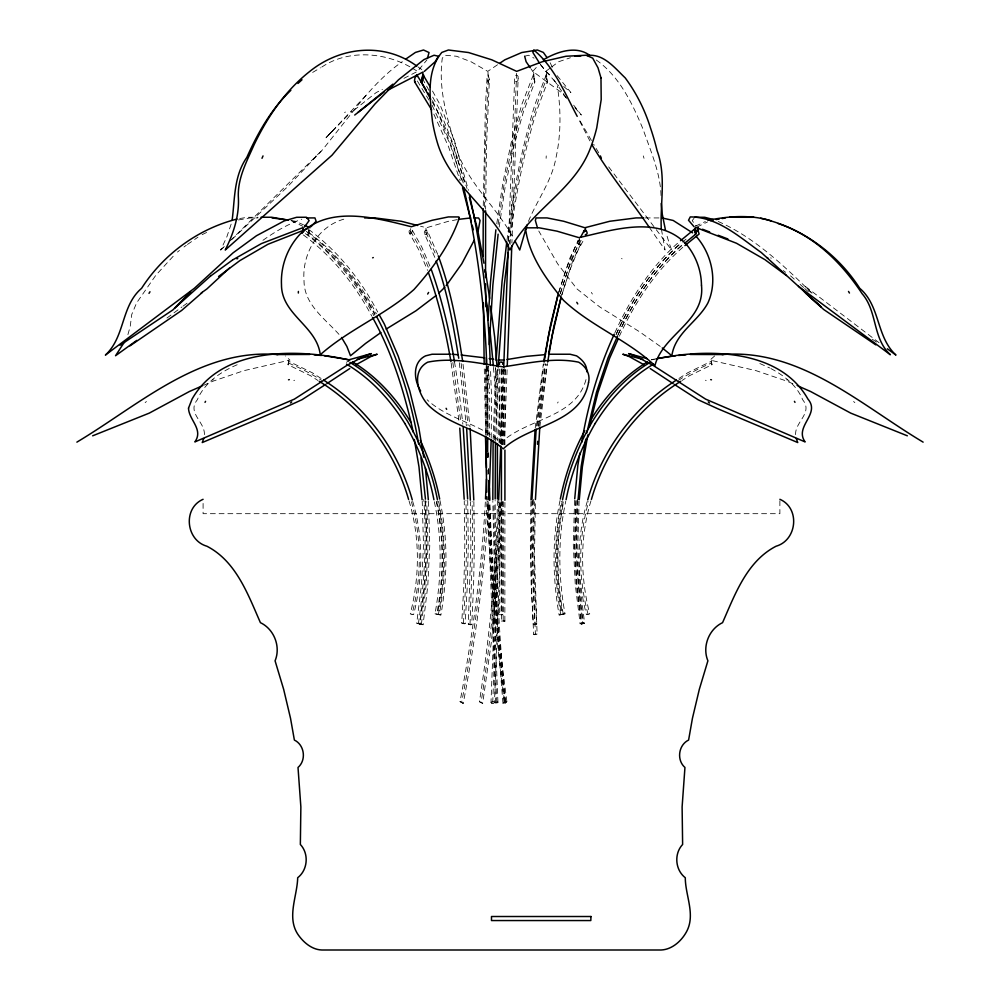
<?xml version="1.0" encoding="UTF-8"?>
<svg xmlns="http://www.w3.org/2000/svg" width="1000" height="1000" viewBox="0 0 1000 1000"><rect width="100%" height="100%" fill="white"/><g stroke="black" fill="none" stroke-linecap="round" stroke-linejoin="round"><path stroke-width="0.75" stroke-dasharray="5 3.75" d="M483.263 205.688L485.4 107L487.088 76.65L487.987 74.763L489.4 79.3L486.562 144.4L485.625 209.25M484.45 207.05L485.375 143.613L488.212 78.425M487.738 434.875L487.987 397.7M489.462 436.912L489.738 398.225M491.213 437.725L491.512 395.662L490.438 367.925M487.562 457.625L487.625 451.912M204.375 434.637C205.175 421.875 186.6 412.875 197.338 399.75C204.762 381.95 222.712 370.363 240.15 363.537M497.388 500.538C496.488 567.913 489.762 635.125 479.425 701.688L482.688 703.363L491.238 642.938L497.25 580.925L500.838 500.725M499.1 501.712C498.088 568.975 491.388 636.075 481.05 702.525M493.15 439.35L495.7 368.062M494.325 440L495.962 385.962M495.487 440.662L498.088 368.675M486.2 366.375L485.5 435.037M487.438 366.062L486.7 435.363M487.9 393.013L488.65 366.475M531.925 500.825L531.05 555.712L531.812 595.388L533.65 634.325L534.775 634.725L537.1 634.038L534.5 555.688L535.375 501.012M533.7 499.412L532.775 555.7L535.375 634.188M491.825 703.363L490.988 702.45L498.612 501.65M500.838 443.038L503.638 369.062M508.488 241.275L514.663 78.362C514.062 73.963 519.062 74.15 518.138 78.487L511.9 242.963M492.725 702.525L500.35 501.712M502.512 444.65L505.375 369.125M510.112 244.45L516.638 72.038M491.825 703.363A1.85 1.163 2.2 0 0 493.562 703.425L494.475 702.588L502.088 501.788M504.25 444.712L507.125 369.2M530.913 501.438L530.337 545.837L531.213 585.575L533.325 624.562L534.362 624.825L536.75 624.012L534.65 585.2L533.787 545.775L534.35 501.737M532.688 500.075C531.375 541.487 532.35 582.95 535.037 624.288M533.325 624.562L536.75 624.012M473.862 501.525L474.35 545.837L473.587 585.5L471.75 624.45L470.625 624.85L468.3 624.163L470.9 545.812L470.4 501.675M470.025 624.3L472.625 545.825L472.137 501.6M485.337 502C481.737 569.038 472.6 635.7 460.025 701.612L463.225 703.425C475.95 636.725 485.175 569.263 488.825 501.425M487.1 501.538C483.475 569.038 474.288 636.15 461.625 702.525M488.475 473.963L488.713 469.338M546.112 158.312L546.237 155.912M496.037 384.438L496.863 369.125M467.7 500.45L468.288 544.85L467.375 584.6L465.175 623.575L464.162 623.837L461.737 623.038L463.925 584.212L464.837 544.788L464.25 500.75M463.45 623.3L465.65 584.4L466.562 544.825L465.975 500.6M489.4 79.3L488.125 81.975L487.025 77.537M574.587 500.35L573.3 544.875L575.275 584.738L580.163 623.837L583.375 622.837L578.65 584.075L576.7 544.763L577.962 500.85M576.275 500.6L575 544.825L576.962 584.4L581.7 623.3M575.737 500.637L574.425 545.212L576.438 585.1L581.375 624.163L584.6 623.112L579.8 584.362L577.837 545.087L579.113 501.213M577.562 499.412C574.538 540.862 576.812 582.562 582.938 623.625M536.462 426.1L543.862 363.612M538.175 426.35L545.513 364.35M539.888 426.6L547.438 363.575M518.138 78.487C518.725 82.875 513.737 82.688 514.663 78.362M535.2 428.225L543.275 364.312M537.238 425.613L545.163 363.5M538.938 426.062L546.838 364.212M581.263 624.15L584.6 623.112M506.975 240.425C512.85 194.587 521.337 148.988 534.875 104.75L546.263 74.763L547.625 81.625L536.613 110.95C523.375 154.175 515.062 198.738 509.237 243.512M508.212 241.062C515.788 185.85 525.525 130.238 546.8 78.425M428.475 501.337L429.75 545.862L427.788 585.725L423.062 624.75L419.712 623.825C425.662 582.975 427.887 541.538 424.938 500.337M421.388 624.288L426.1 585.388L428.038 545.812L426.775 501.587M425.613 500.637L426.912 545.212L424.9 585.1L419.963 624.163L416.737 623.112L421.538 584.362L423.512 545.087L422.225 501.213M418.4 623.625C424.525 582.562 426.812 540.862 423.775 499.412M468.3 624.163L471.75 624.45M439.95 500.5C448 538.075 447.6 577.2 440.875 614.95L437.475 614.462C444.075 577.325 444.55 538.862 436.712 501.887M440.875 614.95L435 613.825C441.75 576.712 442.238 538.212 434.237 501.25M437.475 614.462L438.413 614.312C445.175 577.062 445.688 538.425 437.762 501.312M496.775 223.762L502.962 182.4L511.625 140.5L521.8 104.45L533.413 74.763L534.95 81.938L523.562 111.25L513.538 146.738L505.05 187.7L499.012 228.175M498.113 224.462L503.975 185.2L512.587 143.613L521 113.812M504.762 703.512L506.838 701.538L504.762 703.512C495.85 636.462 489.55 569.038 487.1 501.425M533.288 74.912L534.95 81.938M560.05 500.5C552 538.075 552.4 577.2 559.125 614.95L562.525 614.462C555.925 577.325 555.45 538.862 563.288 501.887M562.238 501.312C554.312 538.425 554.825 577.062 561.587 614.312L565 613.825C558.25 576.712 557.762 538.212 565.763 501.25M490.988 702.45L492.312 701.538A1.863 1.163 2.2 0 1 493.638 701.688L494.475 702.588M558.737 292.125L569.7 258.488L578.088 240.562C579.85 238.4 581.987 242.338 580.763 243.95L572.625 261.288L561.538 295.663M560.337 293.15L571.263 259.65L579.425 242.25M586.013 379.6C575.388 418.35 526.862 418.275 501.075 442.562C479.375 423.263 448.387 419.588 427.125 399.762M521.413 112.325L534.113 78.425M587.3 501.388C576.337 538.075 576.987 577.663 586.388 614.625L589.725 613.938C580.163 576.538 579.825 536.438 591.4 499.45M231.15 224.137L226.85 236.812L220.712 250.012L224.088 246.825M558.663 292.9L565.962 269.788L574.75 248.113L579.8 238.725M560.275 293.875L567.375 271.312L576.112 249.762L581.862 239.05M561.938 294.7L568.962 272.375L577.475 251.4L583.925 239.387M127.912 334.6L130.225 326.425L131.75 314.475L136.575 302.95L155.825 275.275L175.7 253.512M419.712 623.825L423.062 624.75M546.087 74.875L546.213 79.3L547.5 81.975M528.45 221.388C537.125 200.05 551.725 181.213 555.9 158.088C561.15 134.438 560.988 109.725 557.325 85.85M308.4 231.163L307.838 234.675C336.037 255.75 358.6 283.788 374.8 314.95M578.088 240.562C576.862 242.175 579 246.112 580.763 243.95M614.9 332.725C630.25 298.75 651.1 266.35 679.325 241.675M616.275 334.3C631.75 300.163 652.712 267.475 681.4 242.975M618.25 334.5C633.612 301.163 654.163 269.2 682.288 245.238M616 334.45C631.362 300.25 652.537 267.913 680.763 242.975M617.987 334.625C633.475 300.825 654.513 268.663 682.85 244.262M619.362 336.2C634.738 302.65 655.612 270.725 683.737 246.525M557.6 403.013L558.138 401.975M314.462 158.312L315.988 155.912M231.962 239.375L287.787 186.55L322.688 149.613L351.337 113.562M479.425 701.688L482.688 703.363M499.338 614.712L502.812 614.712L499.338 614.712L499.338 501.562M501.438 621.05L504.913 621.05L501.438 621.05L501.438 501.775M504.862 621.138L504.913 501.775M308.65 230.675L309.513 230.05C338.288 251.55 361.188 280.225 377.688 312.013M559.125 614.95L562.525 614.462M533.65 634.325L537.1 634.038M693.988 218.375L692.212 220.6L696.125 226M352.25 112.413C366.838 93.637 382.7 75.312 402.325 61.638M561.587 614.312L565 613.825M403.938 78.338L417.562 71.363L427 59.825M566.65 98.387L561.512 92.575L532.737 71.363L538.488 65.062M365.9 95.475L326.188 137.537L332.425 130.938M461.737 623.038L465.175 623.575M331.912 131.488L325.913 137.812L348.512 114.6M230.2 240.775L322.688 149.613M220.712 250.012L225.475 245.375M435 613.825L438.413 614.312M714.675 355.925L710.062 360.087L756.125 370.675L786.9 381.15L796.525 385.35M460.025 701.612L463.225 703.425M682.575 242.013L686.087 239.112M580.037 623.763L583.375 622.837M145.15 402.575L146.412 401.55M177.45 252.062L179.488 250.425M353.938 110.288L376.175 92.575L382.438 89.362M184 247L186.262 245.287M166.962 318.012L181.975 306.925M540.487 64.438L545.75 71.363L550.45 67.862M551.625 66.988L558.663 61.737L570.4 57.737M262.938 240.312C274.913 231.8 287.95 224.062 301.812 219.2M183.062 306.125L187.425 302.95M187.425 244.462L197.963 237.175M497.512 64.763L487.775 71.363L471.025 61.737L456.45 56.238L445.025 55.237L442.3 58.15C437.775 91 448.638 124.25 458.65 155.225C471.538 186.688 498.162 209.225 513.862 238.988M678.938 378.45L687.812 372.713L710.8 361.512L712.288 364.575L689.488 375.688L682 380.525M312.663 72.412L320.462 67.787M321.788 67.075C347.938 49.312 384.487 52.175 410.875 67.35M696.912 227.087L707.575 221.9M202.113 234.638L209.662 231.025M695.5 226.112L705.362 221.562M344.575 112.438L345.45 112.062M203.475 385.35L213.1 381.15L243.875 370.675L289.938 360.087L285.325 355.925M343.762 219.213C317.675 226.475 301.913 254.288 304.012 280.538C303.975 305.5 326.45 319.525 340.85 336.525M524.675 56.238L528.475 55.237L534.087 58.15M212.6 380.012L213.35 379.825M293.812 380.438L294.613 380.25M651.35 359.875L654.325 359.288M651.625 359.613L654.638 359.025M238.438 219.963L250.188 217.938L257.975 217.938M457.337 219.6L448.45 221.275L426.5 227.763L420.562 226.238M416.737 623.112L420.075 624.15M239.7 218.538L247.413 217.288L258.025 217.275M645.25 217.925L658.962 217.938M291.125 220.538L295.5 221.262L303.425 224.8M705.387 380.25L706.188 380.438M786.65 379.825L787.4 380.012M770.55 257.887L771.388 258.163M759.85 363.537L769.663 367.938M621.475 258.538L622.112 258.825M291.112 220.6L303.1 226.438M718.213 221.488C755.562 237.963 785.125 266.962 813.888 295.075M307.838 234.675L309.188 232.975L309.513 230.05M770.875 368.562C784 375.487 797.125 385.662 802.663 399.75C813.4 412.875 794.825 421.875 795.625 434.637M412.212 68.15L417.562 71.363M321.062 378.45L312.188 372.713L289.2 361.512L287.712 364.575L310.512 375.688L318 380.525M872.325 339.263L878.675 343.512M418.038 66.925L421.825 69.588M805.6 286.613L879.075 342.713M783.238 270.55L785.662 272.312M790.512 275.85L794.262 279.15M596.25 59.988C619.65 76.525 632.438 103.637 643.112 129.325C650.7 151.337 660.7 173.263 661.075 196.975M660.25 346.4L639.6 331.8L599.725 306.925L576.987 288.95L557.587 263.738L538.787 231.025M306.262 231.337C335.5 252.812 358.275 282.075 375.15 314M305.425 233.637C334.462 254.963 357.1 284.012 373.85 315.725M303.4 234.975C332.275 256.1 355.138 284.637 371.812 316.15M853.587 401.55L854.85 402.575M308.675 232.362C337.262 253.713 360.012 282.175 376.4 313.762M545.75 71.363L552.375 76.938M563.713 86.5L570.913 92.575L557.137 75.638M800.062 284.35L803.55 287.462M804.7 288.5L809.35 292.65M806.975 288.3L812.013 293.363L810.638 291.762M540.388 64.575L558.55 85.763M574.862 107.7L581.35 115.037L573.663 105.162M502.975 703.363L505.025 702.325A2.413 0.812 -34.7 0 0 505.188 701.688L503.137 702.712A2.413 0.812 -34.7 0 0 502.975 703.363M437.738 254.387L427.312 230.688C425.55 228.525 423.425 232.463 424.637 234.075L435.112 258.087M424.637 234.075C426.4 236.238 428.537 232.3 427.312 230.688M608.688 166.9L671.65 250.012A269.312 158.55 33.1 0 1 667.087 236.2L666.462 233.95M429.875 266.1L421.825 247.125L412.013 229.688C410.312 227.525 408.225 231.475 409.338 233.062L419.1 250.413L427.575 270.413M409.338 233.062C411.05 235.225 413.137 231.275 412.013 229.688M649.237 227.225L665.062 250.012L661.25 228.287M563.3 93.562L567.45 99.612M531.087 68.95L532.737 71.363M561.663 91.175L553.875 79.775M591.375 292.425L592.375 294.025M432.5 100.562L451.125 140.463L456.062 154.913M417.362 80.988L429.025 100.175M432.137 105.288L449.85 143.613L464.038 185.2M598.713 152.75L593.663 144.238M591.438 140.463L578.8 118.763M410.675 231.375L420.462 248.775L429 268.888M432.5 91.025L439.938 104.45L454.425 140.5L468.45 190.312M422.35 78.425L429.025 90.463M432.725 97.15L438.663 107.85L453.025 143.613L457.388 158.463M432.2 101.925L437.375 111.25L451.525 146.4L461.925 181.8M589.888 140.9L577.863 117.662M550.163 62.75L552.913 68.525M425.975 232.375L436.175 255.525M433.812 114.125L448.562 146.775L460.138 180.662M458.038 160.688L467.038 188.538M643.288 155.912L644.025 158.312M457.825 159.95L465.25 185.2M412.7 501.388C423.663 538.075 423.013 577.663 413.612 614.625L410.275 613.938C419.837 576.538 420.175 536.438 408.6 499.45M454.525 361.812L458.988 390.462L462.85 424.175M452.85 362.525L460.975 423.1M451.175 363.225L459.1 422.038M463.038 364.325L469.975 426.925M461.175 363.525L468.1 425.637M459.325 362.725L466.388 425.863M505.8 702.525L498.5 643.025L492.75 580.725L488.275 501.712M506.887 701.612C498.15 635.375 491.875 568.787 489.462 502M498.713 387.887L500.925 443.9M505.213 701.862C499.175 634.913 495.412 567.725 495.163 500.487M504.087 702.525C498.062 635.763 494.3 568.763 494 501.712M502.962 703.188L498.025 642.8L494.637 580.875L492.825 501.413M497.25 369.4L498.475 384.812M495.3 367.6L496.637 384.438M496.763 385.962L499.137 443.1M493.475 367.362L495.9 397.762L497.312 440.788M533.663 72.038L534.45 83.038M497.938 702.2L489.85 501.75M496.775 702.525L488.675 501.725M495.6 702.85L487.488 501.688M488.562 366.062L489.625 393.625M486.788 366.475L487.8 393.013M487.975 72.038L488.387 83.038M546.562 72.038L546.962 83.038M488.338 468.338L488.537 474.45M487.738 470.012L487.863 474.462M488.025 435.538L486.6 366.388M488.425 452.512L488.537 457.15M486.838 435.363L485.412 366.062M485.662 435.188L484.225 365.75M487.95 453.162L487.975 457.625M487.762 397.7L487.887 433.862M779.887 500.737L779.887 513.688L203.088 513.688L203.088 500.737M711.538 360.425L711.538 364.938M579.425 238.162L579.425 245.212M504.913 369.812L504.913 445.65M503.175 369.812L503.175 448.562M503.175 501.775L503.175 621.05M502.812 369.062L502.812 446.65M502.812 501.562L502.812 614.712M501.438 369.812L501.438 445.65M501.075 369.062L501.075 443.7M501.075 501.562L501.075 614.712M499.338 369.062L499.338 442.238M425.975 228.287L425.975 235.338M410.675 228.65L410.675 234.338M308.675 228.275L308.675 235.325M288.463 360.425L288.463 364.938M411.425 501.75A212.1 212.1 0 0 1 411.938 614.288M288.463 363.05A212.1 212.1 0 0 1 321.625 380.375M438.663 501.45A212.1 149.975 -90 0 1 439.175 614.7M504.412 368.725A1.688 1.512 0 0 1 504.438 370.863A1.688 1.512 0 0 1 502.062 370.9M501.95 370.9A1.688 1.512 0 0 1 501.95 368.725M436.337 501.538A212.1 153.088 90 0 1 436.712 614.075M346.562 362.438A1.688 1.05 -56 0 1 347.113 361.75A1.762 1.1 -56 0 1 348.812 361.75M588.062 614.288A212.1 212.1 0 0 1 588.575 501.75M678.375 380.375A212.1 212.1 0 0 1 711.538 363.05M560.825 614.7A212.1 149.975 90 0 1 561.337 501.45M563.288 614.075A212.1 153.088 -90 0 1 563.663 501.538M495.838 702.075L495.688 702.325A2.85 1.475 -12.3 0 0 495.675 703.088L497.85 702.712A2.85 1.475 -12.3 0 0 497.863 701.963L495.838 702.075"/><path stroke-width="1.5" d="M484.712 271.925L484.712 269.875M483.237 208.713L483.125 256.363M485.613 210.8L485.55 277.638M487.625 451.912L487.713 437.962M491.2 439.288L488.9 499.875M497.4 499.012L497.413 443.862M493.113 440.9L492.825 499.862M495.45 442.2L495.163 498.963M486.238 364.837L486.413 358.675M489.263 344.625L492.863 285.163L498.113 234.175M298.337 293.038L298.387 291.438M531.975 499.312L536.163 429.15M535.438 499.513L539.75 428.125M498.675 500.112L500.725 446.125M503.7 367.537L508.375 244.387M507.238 366.138L511.788 246.075M530.975 499.925L535.087 429.762M485.5 498.938L486.488 479.05M496.112 360.375L502.05 281.488L506.788 241.938M498.175 367.15L504.237 285.238L508.137 252.787M417.013 76.537C416.775 71.888 413.65 80.337 414.712 81.975L431.725 109.95M488.1 320.125L490.55 281.55L495.863 229.838M537.475 444.325L537.7 441.287M302.113 233.388L303.75 229.312L303.675 231.7M574.725 498.825L577.837 465.4L579.9 453.088M578.1 499.35L581.163 466.45L585.763 439.062M579.263 499.712L582.375 466.775L587.788 434.925M421.875 83.038L423.025 72.038L388.038 90.05M543.725 361.3L550.6 324.712L557.775 295.725M581.712 442.312C587.875 405.087 598.513 368.438 614.288 334.125M586.763 433.075L596.512 392.175L608.013 357.912L617.65 335.875M544.113 362.088L548.763 334.613L558.325 293.625M547.688 362.062L552.05 336.325L561.125 297.15M548.612 353.688L553.888 326.425L561 297.675M232.162 220.062C234.925 198.7 233.775 176.088 246.838 157.387C257.688 133.062 271.35 108.95 290.837 90.337M560.337 499.05C565.05 475.25 573.125 451.975 584.788 430.675M562.537 499.862C567.762 472.375 578.188 446 592.188 421.812L592.288 421.637C606.95 398 626.025 376.712 650.075 362.375M566.075 499.725C571.263 472.825 581.525 447.038 595.225 423.363L595.125 423.537C609.825 399.7 629.237 378.512 653.487 364.162M589.2 427.337L597.938 392.512L609.6 358.25L618.15 338.963M427.413 58.362L429.038 52.538L423.525 50L415.438 52.425L405.65 59.175M478.113 231.05L480.075 220.487L478.587 217.963L473.95 217.95M587.712 499.938C601.25 451.012 633.562 407.337 676.4 380.087M591.4 499.45C605.212 450.913 637.812 407.85 680.75 381.325M203.725 438.55L202.25 442.55L282.262 408.725L301.913 399.75L325.725 384.387M684.925 245.562L699.125 234.013L697.6 229.312L697.412 230.512M527.05 225.025L519.725 250.012L515.075 241.163M585.337 234.675C590.087 234.363 583.875 226.312 583.875 232.362M694.613 229.062C694.275 235.55 698.625 232.875 694.613 229.062L680.5 240.712M262 158.312L263.025 155.912M474.175 240.325L461.788 263.762L446.138 285.738M205.025 402.362L205.562 401.337M124.825 341.388L115.538 355.737L136.775 340.387M580.513 237.375L584.125 230.675M427.663 294.05L428.612 292.438M149 293.363L149.987 291.762M590.862 419.787C604.95 396.637 623.837 376.287 647.062 362.137M304.425 227.087L309.125 220.6L306.475 217.25L296.65 217.288L284.275 220.9L256.475 235.738L233.062 252.85L194.363 288.3L105.388 355.075C125.337 336.7 120.825 306.012 141.6 288.3C163.287 254.462 197.963 228.912 237.037 219.05M444.787 287.288L438.963 293.038M415.462 81.562L414.712 81.975M202.312 292.425L181.612 310.475L129.938 345.875M311.038 226.663L316.125 221.262L314.938 217.913L306.537 217.938M190.7 291.762L174.6 308.212L210.55 276.038M189.338 293.363L173.012 309.825L120.125 345.213M297.975 83.462L302 79.775M229.587 267.938L206.887 288.95L201.2 293.025M424.35 71.363L435.138 61.737L438.462 56.238L434.075 55.237L423.95 59.575L398.512 79.775L374.938 104.012L332 155.225L225.25 250.012C233.225 234.013 239.213 216.363 238.412 198.275C237.113 179.013 246.637 161.7 254.1 144.75C267.462 116.9 285.188 90.712 309.688 71.487C340.325 46.625 383.825 41.962 416.775 66.037M436.037 295.562L415.962 310.788L386.163 329.087M684.625 243.312L696.3 233.688M354.712 115.037L384.05 92.1M357.938 112.438L392.925 84.15M290.487 403L291.762 401.962M218.562 276.5L239.875 260.613L267.975 244.262L307.288 228.812M210.825 275.85L232.638 259.95M326.912 383.587L349.762 368.562M499.95 63.113L504.825 59.825L521.737 52.538L537.362 50L543.35 52.425L546.975 57.525M380.925 332.512L365.637 343.387L350.5 355.75L346.863 346.425L341.55 337.488M203.088 499.3C182.613 508.162 185.812 540.212 206.875 546.213C236.163 561.263 247.987 594.525 260.425 622.675C274.188 629.175 280.95 646.775 275.075 660.812L283.65 689.325L290.525 718.3L294.375 740.062C304.538 744.925 306.562 760.113 298.012 767.463L300.863 806.912L300.35 844.475C309.113 853.737 307.8 869.975 297.688 877.725C297.25 896.712 286.038 918.213 298.725 935.55C304.125 942.962 312.362 949.725 321.875 950L661.1 950C671.963 949.525 681.237 941.237 686.338 932.075C695.925 914.963 685.3 895.7 685.288 877.725C675.163 869.975 673.863 853.737 682.625 844.475L682.113 806.912L684.95 767.463C676.413 760.113 678.438 744.925 688.6 740.062L692.438 718.3L699.325 689.325L707.9 660.812C702.025 646.775 708.787 629.175 722.55 622.675C734.987 594.525 746.812 561.263 776.087 546.213C797.15 540.212 800.35 508.162 779.887 499.3M233.2 259.625L261.4 243.6L303.05 227.613L303.05 231.7M76.875 442.137C139.388 404.875 199.913 348.1 277.925 354.588M355.712 364.925L370.863 356.55L377.175 354.225L357.287 359.263M543.288 59.825C556.562 51.962 575.875 45.075 589.65 55.3M202.1 385.95L189.45 391.475L149.262 413.125L92.65 435.812M372.638 257.838L373.288 257.55M351.238 111.975L352.113 111.613M236.887 258.825L237.725 258.538M288.525 379.8L289.325 379.625M655.812 358.988C705.225 348.475 779.188 347.912 807.95 399.113C820.825 414.05 793.9 426.425 805.125 441.925L705.588 399.113L653.162 365.425L635.275 355.913L628.625 353.6L647.1 358.625M657.65 358.425L675.575 355.725M458.812 219.325L470.863 217.938M722.075 354.588C800.088 348.1 860.612 404.875 923.125 442.137M710.238 220.6L713.225 220.087M716.213 219.575L719.212 219.05M722.2 218.538L725.188 218.025M708.175 220.275C728.838 216.088 750.925 214.45 771.287 220.9M504.05 360.037L498.1 360.037M507.013 359.538L526.337 356.362L545.45 354.625M276.613 354.55L309.725 354.462M678.512 355.475L685.863 354.837M690.275 354.462L723.388 354.55M574.8 56.238L580.9 55.9M586.987 55.562C603.387 53.125 614.612 67.85 625.212 77.888C636.388 93 644.862 109.9 650.462 127.837A298.637 186.25 38 0 1 657.05 150.488C666.4 175.875 660.138 202.237 661.25 228.287M261.05 217.262L271.663 217.25L288.113 220.087M271.975 217.913L288.212 220.062M364.6 217.938L375.062 217.938L401.262 221.275L417.6 225.475M450.725 354.225L432.075 354.237L425.575 355.863C412.05 362.388 413.875 380.175 420.637 390.988M729.675 217.25L753.925 217.288M643.725 217.925L636.112 217.913L609.8 221.262L584.862 227.738L563.688 221.262L547.038 217.913L536.038 217.938L535.363 220.475L537.413 227.638M549.862 354.225L570.075 354.237L576.575 355.863C581.975 359.487 587.163 364.663 586.763 371.775M694.875 217.25L704.7 217.288L713.25 219.488M314.137 354.837L321.488 355.475M324.425 355.725L349.888 359.913M452.287 354.225L458.162 354.762M461.112 355.025L484.738 357.825M489.188 358.562L493.65 359.3M760.638 218.212C801.188 227.275 837.387 253.45 859.737 288.3C880.525 306.012 876 336.7 895.95 355.075L887.362 348.812M662 217.938L673.2 220.475L692.575 232.838M710.675 379.625L711.475 379.8M642.712 359.263L622.825 354.225L629.138 356.55L644.287 364.925M766.925 257.55L767.763 257.838M702.55 229.25L709.65 231.975M718.162 235.25L727.875 238.975M907.35 435.812L850.738 413.125L810.55 391.475L797.9 385.95M778.037 223.487C814.013 235.2 841.787 262.938 862.138 293.725C877.55 311.45 872.337 338.188 890.362 354.75L798.462 286.288M304.738 225.387L310.025 227.738M764.325 259.3L736.525 243.275L695.462 227.288L695.462 234.338M650.238 368.562L673.088 383.587M323.6 380.087C366.438 407.337 398.75 451.012 412.287 499.938M319.25 381.325C362.188 407.85 394.787 450.913 408.6 499.45M674.275 384.387L698.088 399.75L717.738 408.725L797.75 442.55L796.275 438.55M349.925 362.375C373.975 376.712 393.05 398 407.713 421.637L407.812 421.812C421.812 446 432.238 472.375 437.463 499.862M346.512 364.162C370.763 378.512 390.175 399.7 404.875 423.537L404.775 423.363C418.475 447.038 428.738 472.825 433.925 499.725M875.825 344.888L823.675 309.488L805.475 293.038M430.275 87L423.088 74.875L421.012 81.562L430.725 99.262M421.138 81.938L423 79.438L423.575 74.912M352.938 362.137C377.1 376.75 396.275 398.25 410.8 422.275L410.9 422.438M764.875 259.625L786.388 275.512M662.225 347.938L671.85 355.737C675.1 332.8 697.837 321.863 707.9 302.95C717.875 281.125 711.838 254.075 696.213 236.4M708.238 401.962L709.513 403M820.975 306.837L761.275 252.525C740.013 237.475 717.738 216.9 690.263 216.925L688.525 220.275L694.1 226.75M804.1 291.438L819.862 305.825M539.6 63.275L532.888 52.538L533.8 50C554.25 66.862 564.913 93.263 577.2 116.35M649.237 227.225C630.388 199.587 608.875 173.562 591.938 144.75M530.262 67.75L526.125 61.737L524.675 56.238M416.887 74.875L426.262 90.288M427.825 92.863L429.387 95.425M576.788 302.312L577.75 303.925M848.512 291.438L849.463 293.038M376.637 316.65C397.675 356.325 411.262 399.862 418.638 444.1M372.537 317.45C391.9 352.062 403.75 390.337 412.525 428.862L413.038 431.887M379.15 314.662L384.275 323.913L398.2 356.1L409.775 390.9L418.85 427.9L423.713 457.15M446.112 408.312L446.65 409.338M420.238 440.288C428.963 459 435.8 478.738 439.663 499.05M794.438 401.337L794.975 402.362M600.388 155.912L601.375 158.312M438.25 255.825C450.788 289.788 457.262 325.637 462.65 361.312M436.138 260.95C447.525 292.337 453.4 325.387 458.738 358.25M431.188 269.25C441.9 299.275 449.263 330.4 454.525 361.812M428.488 272.8C438.787 301.65 445.75 331.575 450.95 361.725M469.312 197.375L477.65 229.775L483.963 263.238M462.55 187.763L471.425 222.25M472.188 225.238L473.35 229.737M665.475 230.2L662.288 214.262L661.25 203.425M469.425 194.875C482.212 250.6 488.375 307.738 490.312 364.837M463.663 187.7C477.35 245.787 484.75 305.287 486.725 364.913M485.4 270.837L489.625 298.45M456.325 155.912L456.775 158.312M420.988 457.962L425.462 499.125M414.325 439.475L418.975 466.775L422.088 499.712M490.637 306.163L494.675 337.025L497 366.312M485.925 298.925L488.312 317.188M489.7 327.837L493.35 365.85M425.387 467.9L428.338 499.812M463.2 427.238L467.638 498.938M459.787 428.125L464.188 499.237M470.112 428.462L473.8 500.012M466.675 428.913L470.35 500.175M488.75 480.575L489.363 498.938M486.788 492.125L485.513 436.562M486.938 496.775L487.038 499.875M489.438 487.912L489.812 500.213M486.488 467.713L485.688 436.737M484.188 364.225L483.387 302.825M485.562 283.85L485.8 306.775M698.288 227.613L698.288 231.7M585.462 228.275L585.462 231M504.913 450.025L504.913 500.238M501.438 450.025L501.438 500.238M499.562 364.25A1.688 1.512 0 0 1 502.188 362.4M502.312 362.4A1.688 1.512 0 0 1 502.587 364.25M352.388 361.938A1.762 1.125 -55.4 0 1 353.1 362.388A1.688 1.075 -55.4 0 1 353.088 363.475M647.613 361.938A1.762 1.125 55.4 0 0 646.9 362.388A1.688 1.075 55.4 0 0 646.912 363.475M600.975 77.888L601.2 99.612L596.75 127.837A211.225 162.288 -24.2 0 1 589.487 150.5C572.938 191.213 529.587 211.3 509.85 250.012C493.125 209.913 451.425 186.6 438.013 144.75A211.2 162.3 28.5 0 1 432.488 121.613C429.95 98.7 425.913 71.612 441.812 52.425L448.425 50L468.55 52.538L491.825 59.825L516.663 71.363L542.3 61.737L566.062 56.238L586.325 55.237L592.712 58.15L598.013 67.787L600.975 77.888M701.475 285.175C705.425 321.35 663.012 334.162 654.9 365.625C627.388 339.775 591.05 326.225 563.562 300.387C547.163 280.45 530.163 257.35 525.962 231.462L525.337 230.362L526.812 227.838L539.188 227.812L556.95 231.15L578.9 237.638C613.075 230.138 659.25 214.438 686.85 244.938C696.025 256.312 701.263 270.538 701.475 285.175M588.55 382.45C581.375 424.137 529.425 424.1 503.175 448.9C481.475 429.6 450.487 425.913 429.225 406.087C418.1 395.175 410.462 371.312 427.675 362.188C452.512 357.025 478.45 363.375 503.175 366.85C527.9 363.375 553.837 357.025 578.675 362.188C585.763 366.25 590.588 374.038 588.55 382.45M188.525 408.088C188.663 419.775 203.863 429.412 194.875 441.925L294.413 399.113L346.838 365.425L364.725 355.913L371.375 353.6L348.65 359.875C298.2 348.587 221.825 346.488 192.05 399.113L188.525 408.088M590.988 916.513L590.8 920.55L491.488 920.55L491.488 916.513L590.988 916.513M459.312 218.212L458.387 220.575C449.087 246.175 432.062 269.237 414 289.5C385.35 314.938 348.938 329.3 320.262 354.75C316.9 325.988 281.375 314.688 281.488 284.725C280.562 266.175 287.425 247.575 300.175 234.05C329.825 204.925 375.875 217.887 411.312 226.75L432.175 220.275L448.4 216.925L458.875 216.95L459.312 218.212"/></g></svg>
